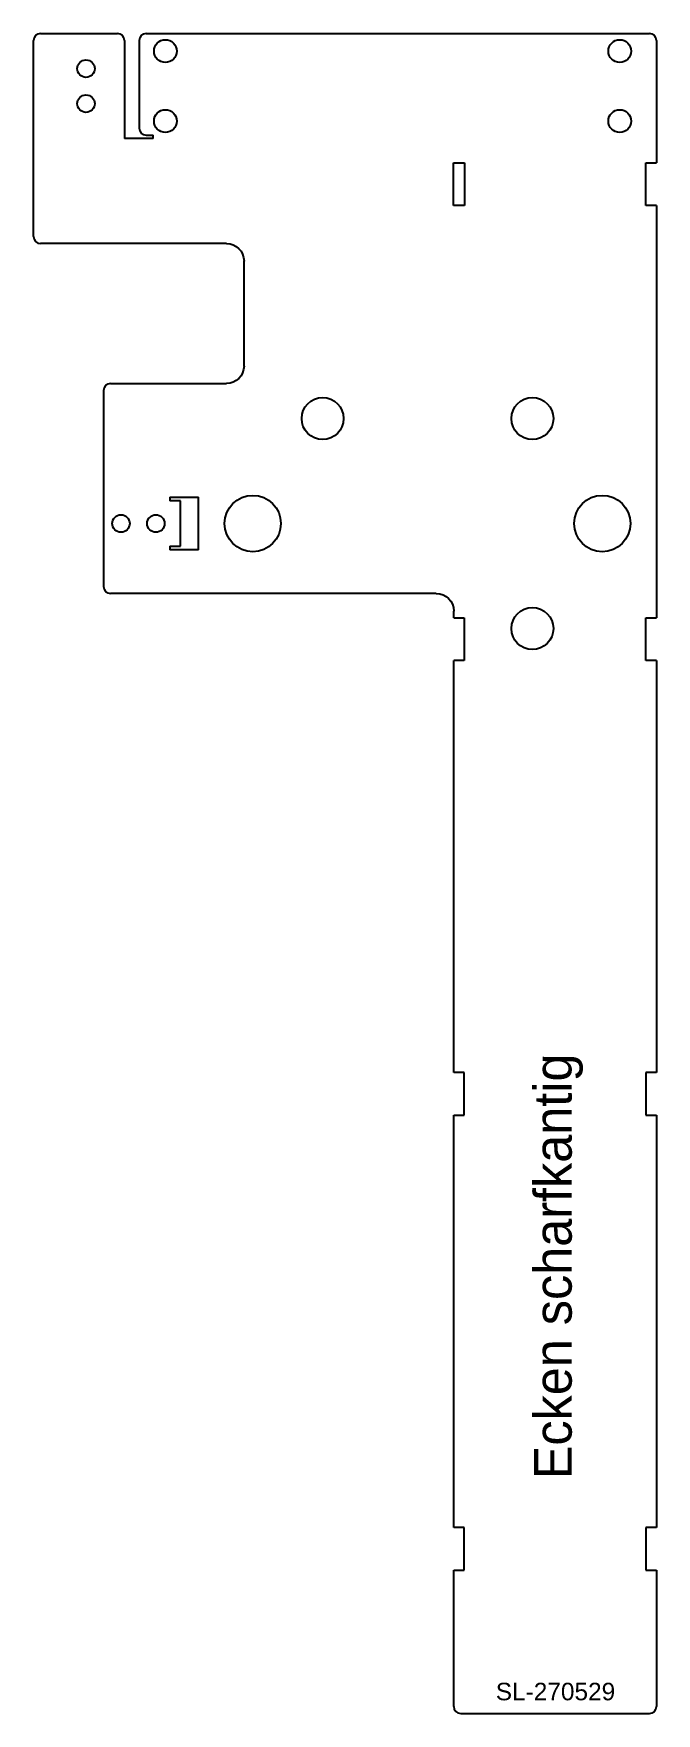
# Model space of a CAD drawing. Header units: millimetres. Extents: x 0 to 178, y 0 to 480.
import ezdxf

# ---------------------------------------------------------------- set-up
doc = ezdxf.new("R2010")
doc.units = ezdxf.units.MM
doc.layers.add('!Anlaserung', color=2, linetype='Continuous', lineweight=50)
doc.layers.add('Aussenkontur', color=7, linetype='Continuous')
doc.layers.add('Durchbruch', color=7, linetype='Continuous')
doc.styles.add('Arial', font='arial.ttf')

# ---------------------------------------------------------------- blocks, each defined once
blk = doc.blocks.new('Ecken scharfkantig')
at = {"color": 6, "linetype": 'Continuous'}
blk.add_text('Ecken scharfkantig', height=10.7686, dxfattribs=at).set_placement((0, 0))
blk = doc.blocks.new('SL-XXXXXXX')
at = {"layer": '!Anlaserung', "style": 'Arial'}
blk.add_attdef('SL-', (-1, 0.35), '', height=5, dxfattribs=at)

msp = doc.modelspace()

# ---------------------------------------------------------------- linework, layer by layer
for centre in [(62.71, 340), (162.71, 340)]:
    msp.add_circle(centre, 8.05)
at = {"layer": 'Aussenkontur'}
for p, q in [((2, 480), (24, 480)), ((32.21, 480), (176.21, 480)), ((0, 422), (0, 478)), ((26, 478), (26, 450)), ((30.21, 478), (30.21, 453)), ((178.21, 478), (178.21, 443.1)), ((34.21, 450), (26, 450)), ((32.21, 451), (34.21, 451)), ((34.21, 450), (34.21, 451)), ((175.21, 430.9), (175.21, 443.1)), ((175.21, 443.1), (178.21, 443.1)), ((178.21, 430.9), (175.21, 430.9)), ((178.21, 430.9), (178.21, 313.1)), ((55.21, 420), (2, 420)), ((60.21, 385), (60.21, 415)), ((22, 380), (55.21, 380)), ((20, 378), (20, 322)), ((115.21, 320), (22, 320)), ((120.21, 313.1), (120.21, 315)), ((120.21, 313.1), (123.21, 313.1)), ((123.21, 313.1), (123.21, 300.9)), ((175.21, 300.9), (175.21, 313.1)), ((175.21, 313.1), (178.21, 313.1)), ((120.21, 183.1), (120.21, 300.9)), ((123.21, 300.9), (120.21, 300.9)), ((178.21, 300.9), (175.21, 300.9)), ((178.21, 300.9), (178.21, 183.1)), ((123.21, 183.1), (120.21, 183.1)), ((123.21, 170.9), (123.21, 183.1)), ((175.21, 183.1), (175.21, 170.9)), ((178.21, 183.1), (175.21, 183.1)), ((120.21, 53.1), (120.21, 170.9)), ((120.21, 170.9), (123.21, 170.9)), ((175.21, 170.9), (178.21, 170.9)), ((178.21, 170.9), (178.21, 53.1)), ((123.21, 53.1), (120.21, 53.1)), ((123.21, 40.9), (123.21, 53.1)), ((175.21, 53.1), (175.21, 40.9)), ((178.21, 53.1), (175.21, 53.1)), ((120.21, 2), (120.21, 40.9)), ((120.21, 40.9), (123.21, 40.9)), ((175.21, 40.9), (178.21, 40.9)), ((178.21, 40.9), (178.21, 2)), ((122.21, 0), (176.21, 0))]:
    msp.add_line(p, q, dxfattribs=at)
for centre, start, end in [((2, 478), 90, 180), ((24, 478), 0, 90), ((32.21, 478), 90, 180), ((176.21, 478), 0, 90), ((32.21, 453), 180, 270), ((2, 422), 180, 270), ((22, 378), 90, 180), ((22, 322), 180, 270), ((122.21, 2), 180, 270), ((176.21, 2), 270, 0)]:
    msp.add_arc(centre, 2, start, end, dxfattribs=at)
at = {"layer": 'Aussenkontur', "extrusion": (0, 0, -1)}
for centre, start, end in [((-55.21, 415), 90, 180), ((-55.21, 385), 180, 270), ((-115.21, 315), 90, 180)]:
    msp.add_arc(centre, 5, start, end, dxfattribs=at)
at = {"layer": 'Durchbruch'}
for p, q in [((120.16, 430.9), (120.16, 443.1)), ((120.16, 443.1), (123.26, 443.1)), ((123.26, 443.1), (123.26, 430.9)), ((123.26, 430.9), (120.16, 430.9)), ((39, 347.5), (39, 346.5)), ((39, 347.5), (47.21, 347.5)), ((42, 346.5), (39, 346.5)), ((42, 333.5), (42, 346.5)), ((47.21, 332.5), (47.21, 347.5)), ((39, 333.5), (39, 332.5)), ((39, 333.5), (42, 333.5)), ((47.21, 332.5), (39, 332.5))]:
    msp.add_line(p, q, dxfattribs=at)
for centre, radius in [((37.71, 475), 3.25), ((167.71, 475), 3.25), ((15, 470), 2.5), ((15, 460), 2.5), ((37.71, 455), 3.25), ((167.71, 455), 3.25), ((82.71, 370), 6), ((142.71, 370), 6), ((25, 340), 2.5), ((35, 340), 2.5), ((142.71, 310), 6)]:
    msp.add_circle(centre, radius, dxfattribs=at)

# ---------------------------------------------------------------- block references
at = {"rotation": 90}
msp.add_blockref('Ecken scharfkantig', (153.97, 66.9), dxfattribs=at)
msp.add_blockref('SL-XXXXXXX', (133.24, 3.4)).add_auto_attribs({'SL-': 'SL-270529'})

doc.saveas('drawing.dxf')
